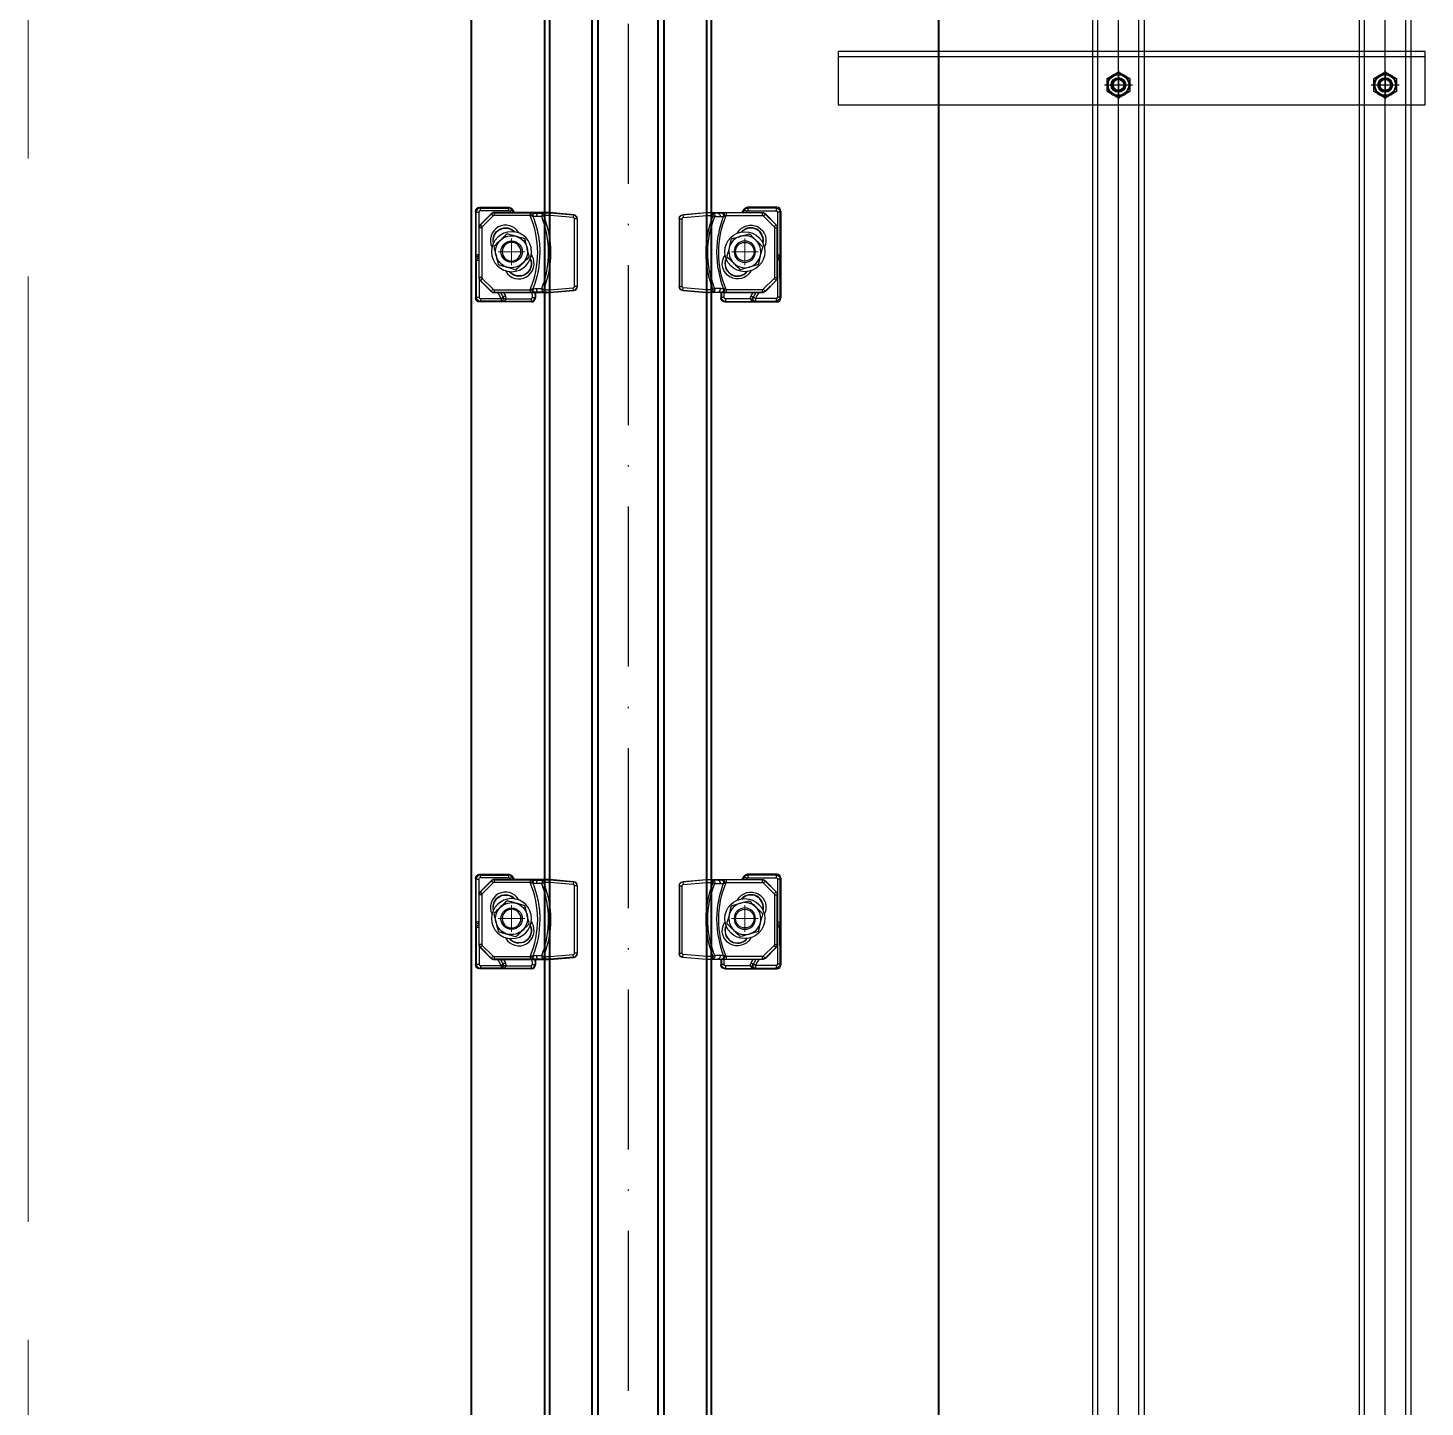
# Model space of a CAD drawing. Header units: centimetres. Extents: x 470464 to 524273, y 49611 to 59074.
# Drawn here: x 488088 to 488192.7, y 52296 to 52399.3 of the extents above; entities that cross this region are included whole.
import ezdxf

# ---------------------------------------------------------------- set-up
doc = ezdxf.new("R2010")
doc.units = ezdxf.units.CM
doc.header["$MEASUREMENT"] = 0
for name, pattern in [('1244_Aselsan_MIUM_3000$0$ACAD_ISO10W100', [18, 12, -3, 0, -3]), ('ACAD_ISO08W100', [36, 24, -3, 6, -3]), ('CENTER', [50.8, 31.75, -6.35, 6.35, -6.35]), ('CHAIN', [0.3543, 0.2362, -0.0295, 0.0591, -0.0295])]:
    doc.linetypes.add(name, pattern=pattern)
for name, color, linetype, lineweight in [('1', 7, 'Continuous', 25), ('AAA_EKSEN', 1, 'ACAD_ISO08W100', 9), ('Barış BABUR 23', 1, 'ACAD_ISO08W100', 13), ('S-COLS-CONC', 4, 'Continuous', 40)]:
    doc.layers.add(name, color=color, linetype=linetype, lineweight=lineweight)
doc.layers.add('vinç', color=7, linetype='Continuous')

# ---------------------------------------------------------------- blocks, each defined once
blk = doc.blocks.new('tfdyktstrkydsrtdykulkdtkyg')
at = {"color": 2, "linetype": '1244_Aselsan_MIUM_3000$0$ACAD_ISO10W100'}
blk.add_line((413349.49, 75894.59), (414524.69, 75894.59), dxfattribs=at)
at = {"layer": 'S-COLS-CONC', "color": 2}
for p, q in [((414524.69, 75900.84), (413349.49, 75900.84)), ((414524.69, 75900.47), (413349.49, 75900.47)), ((414524.69, 75897.29), (413349.49, 75897.29)), ((414524.69, 75896.84), (413349.49, 75896.84)), ((414524.69, 75892.34), (413349.49, 75892.34)), ((414524.69, 75891.89), (413349.49, 75891.89)), ((414524.69, 75888.7), (413349.49, 75888.7)), ((414524.69, 75888.34), (413349.49, 75888.34))]:
    blk.add_line(p, q, dxfattribs=at)
blk = doc.blocks.new('sfsdsggssg')
at = {"layer": '1', "color": 2, "linetype": 'Continuous'}
for p, q in [((1141.39, -34639.74), (1143.17, -34639.58)), ((1141.41, -34639.76), (1141.39, -34639.74)), ((1143.18, -34639.6), (1141.41, -34639.76)), ((1141.41, -34639.76), (1141.43, -34639.95)), ((1143.18, -34639.6), (1143.19, -34639.8)), ((1143.2, -34639.6), (1143.2, -34639.8)), ((1143.56, -34639.62), (1143.54, -34639.81)), ((1143.56, -34639.62), (1143.57, -34639.58)), ((1143.66, -34639.63), (1143.56, -34639.62)), ((1143.57, -34639.58), (1144.07, -34639.58)), ((1143.66, -34639.63), (1143.64, -34639.82)), ((1144.06, -34639.63), (1144.07, -34639.58)), ((1144.45, -34639.58), (1147.37, -34639.58)), ((1144.45, -34639.61), (1144.45, -34639.58)), ((1147.36, -34639.6), (1144.65, -34639.6)), ((1144.65, -34639.6), (1144.65, -34639.8)), ((1145.84, -34639.58), (1145.99, -34639.33)), ((1146.02, -34639.39), (1145.91, -34639.58)), ((1145.99, -34639.33), (1146.02, -34639.39)), ((1146.14, -34639.58), (1146.2, -34639.49)), ((1146.28, -34639.24), (1146.25, -34639.18)), ((1148.46, -34639.18), (1146.25, -34639.18)), ((1148.4, -34639.24), (1146.28, -34639.24)), ((1146.28, -34639.44), (1148.4, -34639.44)), ((1147.37, -34639.58), (1147.36, -34639.6)), ((1147.36, -34639.6), (1147.36, -34639.8)), ((1147.43, -34639.83), (1147.58, -34639.69)), ((1147.58, -34639.69), (1147.58, -34639.67)), ((1148.39, -34640.5), (1147.58, -34639.69)), ((1147.59, -34639.67), (1148.41, -34640.49)), ((1148.46, -34639.18), (1148.4, -34639.24)), ((1148.5, -34639.54), (1148.51, -34642.73)), ((1148.7, -34639.54), (1148.75, -34639.48)), ((1148.71, -34642.91), (1148.7, -34639.54)), ((1148.75, -34639.48), (1148.75, -34645.98)), ((1141.12, -34640.04), (1141.14, -34640.05)), ((1141.12, -34640.04), (1141.12, -34645.13)), ((1141.14, -34640.05), (1141.34, -34640.05)), ((1141.14, -34640.05), (1141.14, -34645.11)), ((1141.34, -34645.11), (1141.34, -34640.05)), ((1141.43, -34639.95), (1143.19, -34639.8)), ((1143.54, -34639.81), (1143.64, -34639.82)), ((1143.64, -34639.82), (1143.79, -34639.88)), ((1144.65, -34639.8), (1147.36, -34639.8)), ((1147.43, -34639.83), (1148.25, -34640.64)), ((1148.25, -34640.64), (1148.39, -34640.5)), ((1148.28, -34640.72), (1148.28, -34644.45)), ((1148.28, -34640.72), (1148.47, -34640.72)), ((1148.41, -34640.49), (1148.39, -34640.5)), ((1148.47, -34640.72), (1148.5, -34640.71)), ((1148.47, -34644.45), (1148.47, -34640.72)), ((1148.5, -34640.71), (1148.5, -34644.46)), ((1145.51, -34641.09), (1145.49, -34641.12)), ((1145.51, -34641.09), (1145.53, -34641.11)), ((1144.57, -34642.74), (1144.5, -34642.84)), ((1144.6, -34642.9), (1144.5, -34642.84)), ((1148.68, -34643.14), (1148.71, -34642.91)), ((1146.45, -34643.96), (1146.49, -34643.98)), ((1146.49, -34643.98), (1146.51, -34643.94)), ((1148.69, -34645.92), (1148.68, -34643.14)), ((1148.25, -34644.52), (1147.43, -34645.33)), ((1147.58, -34645.47), (1148.39, -34644.66)), ((1148.41, -34644.67), (1147.59, -34645.49)), ((1148.25, -34644.52), (1148.39, -34644.66)), ((1148.28, -34644.45), (1148.47, -34644.45)), ((1148.39, -34644.66), (1148.41, -34644.67)), ((1148.5, -34644.46), (1148.47, -34644.45)), ((1148.49, -34644.53), (1148.49, -34645.93)), ((1141.14, -34645.11), (1141.12, -34645.13)), ((1141.14, -34645.11), (1141.34, -34645.11)), ((1141.39, -34645.42), (1141.41, -34645.41)), ((1143.17, -34645.58), (1141.39, -34645.42)), ((1141.41, -34645.41), (1141.43, -34645.21)), ((1141.41, -34645.41), (1143.18, -34645.56)), ((1143.19, -34645.36), (1141.43, -34645.21)), ((1143.18, -34645.56), (1143.19, -34645.36)), ((1143.2, -34645.36), (1143.2, -34645.56)), ((1143.64, -34645.34), (1143.54, -34645.35)), ((1143.54, -34645.35), (1143.56, -34645.55)), ((1143.56, -34645.55), (1143.66, -34645.54)), ((1143.56, -34645.55), (1143.57, -34645.58)), ((1144.07, -34645.58), (1143.57, -34645.58)), ((1143.79, -34645.28), (1143.64, -34645.34)), ((1143.64, -34645.34), (1143.66, -34645.54)), ((1144.06, -34645.54), (1144.07, -34645.58)), ((1144.25, -34645.58), (1144.25, -34645.98)), ((1144.29, -34645.94), (1144.25, -34645.98)), ((1144.3, -34645.58), (1144.29, -34645.94)), ((1144.45, -34645.55), (1144.45, -34645.58)), ((1147.37, -34645.58), (1144.45, -34645.58)), ((1144.49, -34645.95), (1144.5, -34645.58)), ((1146.46, -34646.05), (1144.59, -34646.05)), ((1144.65, -34645.36), (1144.65, -34645.56)), ((1147.36, -34645.36), (1144.65, -34645.36)), ((1144.65, -34645.56), (1147.36, -34645.56)), ((1146.65, -34645.58), (1146.51, -34645.83)), ((1146.84, -34646.03), (1146.84, -34646.22)), ((1148.39, -34646.03), (1146.84, -34646.03)), ((1147.36, -34645.36), (1147.36, -34645.56)), ((1147.36, -34645.56), (1147.37, -34645.58)), ((1147.43, -34645.33), (1147.58, -34645.47)), ((1147.58, -34645.49), (1147.58, -34645.47)), ((1148.39, -34646.03), (1148.39, -34646.22)), ((1148.75, -34645.98), (1148.69, -34645.92)), ((1144.55, -34646.28), (1144.59, -34646.24)), ((1144.55, -34646.28), (1148.46, -34646.28)), ((1144.59, -34646.24), (1146.72, -34646.24)), ((1146.72, -34646.24), (1146.84, -34646.22)), ((1146.84, -34646.22), (1148.39, -34646.22)), ((1148.39, -34646.22), (1148.46, -34646.28))]:
    blk.add_line(p, q, dxfattribs=at)
for radius in [1.5, 0.7]:
    blk.add_circle((1146.05, -34642.51), radius, dxfattribs=at)
at = {"layer": '1', "color": 2, "linetype": 'Continuous', "extrusion": (0, 0, -1)}
blk.add_circle((-1146.05, -34642.51), 0.8, dxfattribs=at)
for centre, start, end in [((-1146.5, -34641.66), 29.8539, 207.4717), ((-1145.5, -34643.41), 209.8539, 29.8539)]:
    blk.add_arc(centre, 1.14, start, end, dxfattribs=at)
at = {"layer": '1', "color": 2, "linetype": 'Continuous'}
for centre, radius, start, end in [((1146.5, -34641.66), 0.943, 345.8258, 138.463), ((1146.5, -34641.66), 0.92, 347.6089, 136.677), ((1146.05, -34642.51), 1.2, 106, 166), ((1146.05, -34642.51), 1.2, 46, 106), ((1146.05, -34642.51), 1.2, 346, 46), ((1146.05, -34642.51), 1.2, 166, 226), ((1146.05, -34642.51), 1.2, 286, 346), ((1145.5, -34643.41), 0.943, 155.4674, 321.1742), ((1145.5, -34643.41), 0.92, 156.9271, 319.7145), ((1146.05, -34642.51), 1.2, 226, 286)]:
    blk.add_arc(centre, radius, start, end, dxfattribs=at)
at = {"layer": '1', "color": 2, "linetype": 'Continuous', "extrusion": (0, 0, -1)}
for centre, major_axis, ratio, start_param, end_param in [((1141.42, -34640.04), (-0.222, 0.204), 0.995811, 5.544902, 7.021469), ((1141.44, -34640.05), (0.203, 0.221), 0.997694, 3.974105, 5.450673), ((1143.64, -34639.82), (0.001, 0.2), 0.752836, 0.132804, 1.847295), ((1144.04, -34639.83), (0.001, 0.2), 0.752479, 0.132721, 1.852962), ((1144.31, -34639.82), (-0.014, 0.199), 0.74106, 0.130215, 1.915333), ((1144.45, -34639.81), (-0.008, 0.2), 0.422896, 0.096328, 1.761115), ((1146.28, -34639.54), (0.271, 0.128), 0.997202, 4.110755, 5.150568), ((1146.19, -34639.49), (-0.173, 0.101), 0.027764, 4.691233, 6.195885), ((1146.28, -34639.54), (-0.0748, 0.0667), 0.997721, 6.084759, 7.124571), ((1146.28, -34639.44), (0, 0.2), 0.004243, 0.087267, 1.605444), ((1147.36, -34639.9), (-0.277, 0.115), 0.998522, 1.179673, 1.96192), ((1147.37, -34639.88), (0.115, 0.278), 0.997326, 5.892062, 6.674309), ((1148.4, -34639.44), (0, 0.2), 0.004243, 0.087267, 1.605444), ((1148.4, -34639.54), (-0.243, 0.175), 0.996422, 0.949848, 2.513048), ((1148.4, -34639.54), (0.0889, 0.0469), 0.994028, 5.200197, 6.763397), ((1148.5, -34639.54), (0.2, 0.001), 0.034652, 0.087319, 1.566648), ((1141.44, -34640.05), (0.0742, -0.068), 0.993033, 2.403309, 3.879876), ((1152.49, -34642.58), (-8.4, 0), 0.918737, 5.915201, 6.65117), ((1147.36, -34639.9), (0.0384, 0.0928), 0.995546, 5.892062, 6.674309), ((1148.17, -34640.72), (-0.0928, -0.0384), 0.995546, 2.750469, 3.532716), ((1148.17, -34640.72), (-0.115, 0.277), 0.998522, 1.179673, 1.96192), ((1148.2, -34640.71), (0.278, 0.115), 0.997326, 5.892062, 6.674309), ((1148.51, -34642.74), (0.008, 0.2), 0.005639, 3.866293, 4.746837), ((1148.47, -34643.25), (0.056, 0.516), 0.770786, 6.203754, 6.230389), ((1148.51, -34642.91), (-0.201, 0.003), 0.124494, 1.540952, 3.020281), ((1148.51, -34642.91), (-0.188, 0.076), 0.878606, 1.230281, 2.70961), ((1148.49, -34643.14), (0.199, -0.02), 0.74823, 4.69971, 6.151435), ((1148.49, -34643.14), (-0.2, -0.001), 0.034899, 3.228912, 4.651252), ((1148.17, -34644.45), (0.0928, -0.0384), 0.995546, 5.892062, 6.674309), ((1148.17, -34644.45), (0.115, 0.277), 0.998522, 1.179673, 1.96192), ((1148.2, -34644.46), (-0.278, 0.115), 0.997326, 2.750469, 3.532716), ((1141.42, -34645.13), (0.222, 0.204), 0.995811, 2.403309, 3.879876), ((1141.44, -34645.11), (-0.203, 0.221), 0.997694, 3.974105, 5.450673), ((1141.44, -34645.11), (0.0742, 0.068), 0.993033, 2.403309, 3.879876), ((1143.64, -34645.34), (-0.001, 0.2), 0.752836, 1.294298, 3.008789), ((1144.04, -34645.34), (-0.001, 0.2), 0.752479, 1.288631, 3.008872), ((1144.56, -34645.98), (0.214, 0.214), 0.992433, 2.359993, 3.923193), ((1144.49, -34645.94), (-0.2, 0.001), 0.034627, 4.708031, 6.195866), ((1144.59, -34645.94), (-0.138, 0.267), 0.998031, 3.623062, 5.186262), ((1144.31, -34645.35), (0.014, 0.199), 0.74106, 1.22626, 3.011378), ((1144.45, -34645.36), (0.008, 0.2), 0.422896, 1.380478, 3.045264), ((1144.6, -34645.95), (0.0592, 0.0819), 0.989251, 2.52068, 4.08388), ((1144.59, -34646.04), (0, -0.2), 0.004269, 4.747034, 6.195918), ((1146.9, -34646), (0.426, 0.115), 0.905428, 3.310168, 3.875491), ((1146.46, -34646.06), (-0.199, -0.016), 0.034866, 1.569261, 2.70958), ((1146.72, -34646.04), (-0.256, 0.042), 0.76271, 4.58737, 6.036255), ((1146.51, -34645.83), (-0.174, 0.099), 0.027964, 1.549906, 2.758993), ((1146.84, -34646.02), (-0.038, 0.196), 0.907507, 3.350606, 5.211047), ((1146.9, -34646.01), (0.253, 0.061), 0.768803, 3.289543, 3.701099), ((1146.72, -34646.04), (-0.012, 0.201), 0.369521, 3.302192, 4.751077), ((1146.84, -34646.02), (-0.187, 0.071), 0.032625, 4.699988, 5.905162), ((1176.86, -34592.77), (84.96, 148.55), 0.001169, 1.933599, 1.936064), ((1146.84, -34646.01), (-0.174, 0.099), 0.030283, 4.695034, 5.900559), ((1176.86, -34592.78), (84.96, 148.54), 0.002337, 1.9329, 1.936067), ((1147.36, -34645.26), (0.0384, -0.0928), 0.995546, 5.892062, 6.674309), ((1147.36, -34645.26), (0.277, 0.115), 0.998522, 1.179673, 1.96192), ((1147.37, -34645.28), (-0.115, 0.278), 0.997326, 2.750469, 3.532716), ((1148.39, -34645.92), (0.139, 0.266), 0.998207, 1.09196, 2.65516), ((1148.39, -34645.93), (-0.0609, 0.0807), 0.988978, 2.219923, 3.783123), ((1148.49, -34645.92), (-0.2, -0.001), 0.034899, 3.228912, 4.712496)]:
    blk.add_ellipse(centre, major_axis=major_axis, ratio=ratio, start_param=start_param, end_param=end_param, dxfattribs=at)
at = {"layer": '1', "color": 2, "linetype": 'Continuous'}
for centre, major_axis, ratio, start_param, end_param in [((1146.25, -34639.48), (-0.15, 0.261), 0.994945, 5.763279, 6.803091), ((1148.45, -34639.48), (0.214, 0.214), 0.992433, 5.501585, 7.064785), ((1152.2, -34642.58), (-9.07, 0), 0.918737, 5.945855, 6.620515), ((1148.45, -34645.98), (-0.214, 0.214), 0.992433, 2.359993, 3.923193)]:
    blk.add_ellipse(centre, major_axis=major_axis, ratio=ratio, start_param=start_param, end_param=end_param, dxfattribs=at)
for points, weights in [([(1141.39, -34639.74), (1141.39, -34639.74), (1141.39, -34639.74)], [0.500000154951, 0.499999845049, 0.500000154951]), ([(1147.37, -34639.58), (1147.37, -34639.58), (1147.37, -34639.58)], [0.500000031564, 0.499999968436, 0.500000031564]), ([(1147.58, -34639.67), (1147.59, -34639.67), (1147.59, -34639.67)], [0.500000032286, 0.499999967714, 0.500000032286]), ([(1141.12, -34640.04), (1141.12, -34640.04), (1141.12, -34640.04)], [0.500000154953, 0.499999845047, 0.500000154953]), ([(1148.41, -34640.49), (1148.41, -34640.49), (1148.41, -34640.49)], [0.500000032004, 0.499999967996, 0.500000032004]), ([(1148.5, -34640.71), (1148.5, -34640.71), (1148.5, -34640.71)], [0.500000031722, 0.499999968278, 0.500000031722]), ([(1148.41, -34644.67), (1148.41, -34644.67), (1148.41, -34644.67)], [0.500000031836, 0.499999968164, 0.500000031836]), ([(1148.5, -34644.46), (1148.5, -34644.46), (1148.5, -34644.46)], [0.500000031229, 0.499999968771, 0.500000031229]), ([(1141.12, -34645.13), (1141.12, -34645.13), (1141.12, -34645.13)], [0.500000154938, 0.499999845062, 0.500000154938]), ([(1141.39, -34645.42), (1141.39, -34645.42), (1141.39, -34645.42)], [0.500000154962, 0.499999845038, 0.500000154962]), ([(1147.37, -34645.58), (1147.37, -34645.58), (1147.37, -34645.58)], [0.500000031519, 0.499999968481, 0.500000031519]), ([(1147.59, -34645.49), (1147.59, -34645.49), (1147.58, -34645.49)], [0.500000031966, 0.499999968034, 0.500000031966])]:
    blk.add_rational_spline(points, weights, degree=2, dxfattribs=at)
for points, knots in [([(1143.17, -34639.58), (1143.17, -34639.59), (1143.17, -34639.59), (1143.18, -34639.6), (1143.18, -34639.6), (1143.18, -34639.6)], [0, 0, 0, 0, 0.876308, 0.876308, 1, 1, 1, 1]), ([(1143.2, -34639.58), (1143.23, -34639.58), (1143.3, -34639.58), (1143.4, -34639.58), (1143.49, -34639.58), (1143.54, -34639.58), (1143.57, -34639.58)], [0, 0, 0, 0, 0.225713, 0.483808, 0.741904, 1, 1, 1, 1]), ([(1143.56, -34639.62), (1143.56, -34639.62), (1143.56, -34639.62), (1143.52, -34639.61), (1143.47, -34639.61), (1143.38, -34639.6), (1143.35, -34639.6), (1143.27, -34639.6), (1143.24, -34639.6), (1143.2, -34639.6)], [0, 0, 0, 0, 0.000017, 0.000017, 0.401467, 0.401467, 0.701656, 0.701656, 1, 1, 1, 1]), ([(1144.32, -34639.62), (1144.3, -34639.62), (1144.29, -34639.62), (1144.24, -34639.62), (1144.2, -34639.62), (1144.13, -34639.63), (1144.1, -34639.63), (1144.06, -34639.63), (1144.06, -34639.63), (1144.06, -34639.63)], [0, 0, 0, 0, 0.155547, 0.155547, 0.580528, 0.580528, 0.999985, 0.999985, 1, 1, 1, 1]), ([(1144.07, -34639.58), (1144.09, -34639.58), (1144.14, -34639.58), (1144.24, -34639.58), (1144.34, -34639.58), (1144.41, -34639.58), (1144.45, -34639.58)], [0, 0, 0, 0, 0.25, 0.5, 0.749999, 1, 1, 1, 1]), ([(1144.45, -34639.61), (1144.45, -34639.61), (1144.45, -34639.61), (1144.41, -34639.61), (1144.37, -34639.61), (1144.33, -34639.62), (1144.32, -34639.62), (1144.32, -34639.62)], [0, 0, 0, 0, 0.000035, 0.000035, 0.836112, 0.836112, 1, 1, 1, 1]), ([(1144.65, -34639.6), (1144.63, -34639.6), (1144.61, -34639.6), (1144.59, -34639.61), (1144.55, -34639.61), (1144.5, -34639.61), (1144.45, -34639.61)], [0, 0, 0, 0, 0.267342, 0.267342, 0.267342, 1, 1, 1, 1]), ([(1143.2, -34639.8), (1143.24, -34639.8), (1143.27, -34639.8), (1143.34, -34639.8), (1143.38, -34639.8), (1143.45, -34639.81), (1143.5, -34639.81), (1143.54, -34639.81)], [0, 0, 0, 0, 0.304321, 0.304321, 0.608496, 0.608496, 1, 1, 1, 1]), ([(1143.79, -34645.28), (1143.62, -34644.85), (1143.49, -34644.41), (1143.32, -34643.5), (1143.28, -34643.04), (1143.28, -34641.66), (1143.45, -34640.74), (1143.79, -34639.88)], [0, 0, 0, 0, 0.25, 0.25, 0.5, 0.5, 1, 1, 1, 1]), ([(1143.79, -34639.88), (1143.87, -34639.88), (1143.96, -34639.88), (1144.09, -34639.88), (1144.14, -34639.88), (1144.19, -34639.88)], [0, 0, 0, 0, 0.657537, 0.657537, 1, 1, 1, 1]), ([(1144.45, -34639.87), (1144.28, -34640.31), (1144.15, -34640.75), (1143.98, -34641.66), (1143.93, -34642.13), (1143.94, -34643.5), (1144.11, -34644.43), (1144.45, -34645.29)], [0, 0, 0, 0, 0.25, 0.25, 0.5, 0.5, 1, 1, 1, 1]), ([(1144.19, -34639.88), (1144.22, -34639.88), (1144.26, -34639.88), (1144.34, -34639.88), (1144.37, -34639.88), (1144.43, -34639.87), (1144.44, -34639.87), (1144.45, -34639.87)], [0, 0, 0, 0, 0.423047, 0.423047, 0.845832, 0.845832, 1, 1, 1, 1]), ([(1144.45, -34639.87), (1144.47, -34639.86), (1144.5, -34639.86), (1144.53, -34639.85), (1144.53, -34639.84), (1144.54, -34639.84)], [0, 0, 0, 0, 0.864692, 0.864692, 1, 1, 1, 1]), ([(1144.54, -34639.84), (1144.56, -34639.83), (1144.59, -34639.82), (1144.62, -34639.81), (1144.62, -34639.81), (1144.63, -34639.81), (1144.64, -34639.81), (1144.65, -34639.8)], [0, 0, 0, 0, 0.704482, 0.704482, 0.731136, 0.731136, 1, 1, 1, 1]), ([(1145.05, -34641.55), (1145.16, -34641.52), (1145.26, -34641.49), (1145.48, -34641.43), (1145.6, -34641.39), (1145.72, -34641.36)], [0, 0, 0, 0, 0.5, 0.5, 1, 1, 1, 1]), ([(1146.38, -34641.17), (1146.46, -34641.24), (1146.54, -34641.32), (1146.71, -34641.48), (1146.8, -34641.57), (1146.88, -34641.65)], [0, 0, 0, 0, 0.5, 0.5, 1, 1, 1, 1]), ([(1144.72, -34642.9), (1144.74, -34642.79), (1144.77, -34642.68), (1144.83, -34642.46), (1144.86, -34642.34), (1144.89, -34642.22)], [0, 0, 0, 0, 0.5, 0.5, 1, 1, 1, 1]), ([(1147.38, -34642.13), (1147.36, -34642.24), (1147.33, -34642.34), (1147.27, -34642.57), (1147.24, -34642.69), (1147.21, -34642.8)], [0, 0, 0, 0, 0.5, 0.5, 1, 1, 1, 1]), ([(1145.71, -34643.86), (1145.64, -34643.78), (1145.56, -34643.71), (1145.39, -34643.55), (1145.3, -34643.46), (1145.22, -34643.38)], [0, 0, 0, 0, 0.5, 0.5, 1, 1, 1, 1]), ([(1147.05, -34643.48), (1146.94, -34643.51), (1146.84, -34643.54), (1146.62, -34643.6), (1146.5, -34643.63), (1146.38, -34643.67)], [0, 0, 0, 0, 0.5, 0.5, 1, 1, 1, 1]), ([(1143.54, -34645.35), (1143.5, -34645.35), (1143.46, -34645.36), (1143.38, -34645.36), (1143.35, -34645.36), (1143.27, -34645.36), (1143.24, -34645.36), (1143.2, -34645.36)], [0, 0, 0, 0, 0.37098, 0.37098, 0.685408, 0.685408, 1, 1, 1, 1]), ([(1143.2, -34645.56), (1143.24, -34645.56), (1143.28, -34645.56), (1143.35, -34645.56), (1143.39, -34645.56), (1143.47, -34645.55), (1143.52, -34645.55), (1143.56, -34645.55)], [0, 0, 0, 0, 0.308433, 0.308433, 0.618953, 0.618953, 1, 1, 1, 1]), ([(1143.57, -34645.58), (1143.54, -34645.58), (1143.49, -34645.58), (1143.4, -34645.58), (1143.3, -34645.58), (1143.23, -34645.58), (1143.2, -34645.58)], [0, 0, 0, 0, 0.258096, 0.516192, 0.774287, 1, 1, 1, 1]), ([(1144.19, -34645.28), (1144.1, -34645.28), (1144.01, -34645.28), (1143.88, -34645.28), (1143.83, -34645.28), (1143.79, -34645.28)], [0, 0, 0, 0, 0.657537, 0.657537, 1, 1, 1, 1]), ([(1144.06, -34645.54), (1144.06, -34645.54), (1144.06, -34645.54), (1144.1, -34645.54), (1144.14, -34645.54), (1144.23, -34645.54), (1144.27, -34645.54), (1144.32, -34645.55)], [0, 0, 0, 0, 0.000015, 0.000015, 0.496417, 0.496417, 1, 1, 1, 1]), ([(1144.45, -34645.58), (1144.41, -34645.58), (1144.34, -34645.58), (1144.24, -34645.58), (1144.14, -34645.58), (1144.09, -34645.58), (1144.07, -34645.58)], [0, 0, 0, 0, 0.250001, 0.5, 0.75, 1, 1, 1, 1]), ([(1144.45, -34645.29), (1144.41, -34645.29), (1144.36, -34645.29), (1144.28, -34645.28), (1144.23, -34645.28), (1144.19, -34645.28)], [0, 0, 0, 0, 0.500153, 0.500153, 1, 1, 1, 1]), ([(1144.32, -34645.55), (1144.35, -34645.55), (1144.38, -34645.55), (1144.43, -34645.55), (1144.44, -34645.55), (1144.45, -34645.55), (1144.45, -34645.55), (1144.45, -34645.55)], [0, 0, 0, 0, 0.836069, 0.836069, 0.999965, 0.999965, 1, 1, 1, 1]), ([(1144.54, -34645.32), (1144.51, -34645.31), (1144.49, -34645.3), (1144.46, -34645.29), (1144.46, -34645.29), (1144.45, -34645.29)], [0, 0, 0, 0, 0.863107, 0.863107, 1, 1, 1, 1]), ([(1144.65, -34645.36), (1144.62, -34645.35), (1144.58, -34645.34), (1144.55, -34645.32), (1144.54, -34645.32), (1144.54, -34645.32)], [0, 0, 0, 0, 0.858601, 0.858601, 1, 1, 1, 1])]:
    blk.add_open_spline(points, degree=3, knots=knots, dxfattribs=at)
for points in [[(1143.2, -34639.58), (1143.19, -34639.58), (1143.18, -34639.58), (1143.17, -34639.58)], [(1143.17, -34639.58), (1143.17, -34639.58), (1143.17, -34639.58), (1143.17, -34639.58)], [(1143.2, -34639.6), (1143.19, -34639.6), (1143.18, -34639.6), (1143.18, -34639.6)], [(1143.2, -34639.6), (1143.2, -34639.59), (1143.2, -34639.59), (1143.2, -34639.58)], [(1143.2, -34639.58), (1143.2, -34639.58), (1143.2, -34639.58), (1143.2, -34639.58)], [(1144.06, -34639.63), (1143.93, -34639.63), (1143.8, -34639.63), (1143.66, -34639.63)], [(1143.19, -34639.8), (1143.2, -34639.8), (1143.2, -34639.8), (1143.2, -34639.8)], [(1144.89, -34642.22), (1144.94, -34641.99), (1145, -34641.76), (1145.05, -34641.55)], [(1145.72, -34641.36), (1145.95, -34641.29), (1146.18, -34641.23), (1146.38, -34641.17)], [(1146.88, -34641.65), (1147.06, -34641.82), (1147.23, -34641.98), (1147.38, -34642.13)], [(1145.22, -34643.38), (1145.04, -34643.21), (1144.87, -34643.04), (1144.72, -34642.9)], [(1147.21, -34642.8), (1147.16, -34643.04), (1147.1, -34643.27), (1147.05, -34643.48)], [(1146.38, -34643.67), (1146.15, -34643.73), (1145.92, -34643.8), (1145.71, -34643.86)], [(1143.18, -34645.56), (1143.17, -34645.57), (1143.17, -34645.57), (1143.17, -34645.58)], [(1143.17, -34645.58), (1143.18, -34645.58), (1143.19, -34645.58), (1143.2, -34645.58)], [(1143.17, -34645.58), (1143.17, -34645.58), (1143.17, -34645.58), (1143.17, -34645.58)], [(1143.18, -34645.56), (1143.18, -34645.56), (1143.19, -34645.56), (1143.2, -34645.56)], [(1143.2, -34645.36), (1143.2, -34645.36), (1143.2, -34645.36), (1143.19, -34645.36)], [(1143.2, -34645.58), (1143.2, -34645.58), (1143.2, -34645.57), (1143.2, -34645.56)], [(1143.2, -34645.58), (1143.2, -34645.58), (1143.2, -34645.58), (1143.2, -34645.58)], [(1143.66, -34645.54), (1143.8, -34645.54), (1143.93, -34645.54), (1144.06, -34645.54)], [(1144.45, -34645.55), (1144.51, -34645.56), (1144.58, -34645.56), (1144.65, -34645.56)], [(1146.68, -34645.92), (1146.67, -34645.93), (1146.67, -34645.94), (1146.66, -34645.96)], [(1146.84, -34646.03), (1146.84, -34646.02), (1146.84, -34646.02), (1146.84, -34646.02)]]:
    blk.add_open_spline(points, degree=3, dxfattribs=at)
at = {"layer": 'AAA_EKSEN', "color": 2, "linetype": 'CHAIN', "ltscale": 20}
for p, q in [((1146.05, -34641.51), (1146.05, -34643.51)), ((1147.05, -34642.51), (1145.05, -34642.51))]:
    blk.add_line(p, q, dxfattribs=at)
blk = doc.blocks.new('dyjtdytfdtktuykdtyulyfırs')
at = {"layer": 'S-COLS-CONC', "color": 2, "rotation": 90.00000000000001}
for p in [(379719.57, 74868.28), (379769.57, 74868.28)]:
    blk.add_blockref('sfsdsggssg', p, dxfattribs=at)
at = {"layer": 'S-COLS-CONC', "color": 2, "xscale": -1, "rotation": 89.9999999999999}
for p in [(379719.57, 77142.89), (379769.57, 77142.89)]:
    blk.add_blockref('sfsdsggssg', p, dxfattribs=at)
blk = doc.blocks.new('dsrtertytresutrjdfurtdh')
at = {"layer": 'S-COLS-CONC', "color": 2}
blk.add_lwpolyline([(413334.39, 75806.84), (414539.79, 75806.84), (414539.79, 75771.84), (413334.39, 75771.84)], close=True, dxfattribs=at)
at = {"layer": 'vinç', "color": 2}
for name, p in [('dyjtdytfdtktuykdtyulyfırs', (0, -222)), ('tfdyktstrkydsrtdykulkdtkyg', (0, -111))]:
    blk.add_blockref(name, p, dxfattribs=at)
blk = doc.blocks.new('ppppppppprwwwwwww')
at = {"layer": 'vinç', "color": 2}
blk.add_blockref('dsrtertytresutrjdfurtdh', (0, 0), dxfattribs=at)
blk = doc.blocks.new('tretyetwyertsgsadveas')
at = {"color": 2}
for p, q in [((414347.08, 76048.13), (414347.08, 76004.13)), ((414351.08, 76048.13), (414347.08, 76048.13)), ((414347.48, 76048.13), (414347.48, 76004.13)), ((414351.08, 76004.13), (414351.08, 76048.13)), ((413347.08, 76047.06), (414527.08, 76047.06)), ((414348.6, 76045.13), (414348.85, 76045.56)), ((414348.85, 76045.56), (414349.09, 76045.98)), ((414349.09, 76045.98), (414349.58, 76045.98)), ((414349.58, 76045.98), (414350.07, 76045.98)), ((414350.07, 76045.98), (414350.32, 76045.56)), ((414350.32, 76045.56), (414350.56, 76045.13)), ((414348.85, 76044.71), (414348.6, 76045.13)), ((414349.09, 76044.28), (414348.85, 76044.71)), ((414350.32, 76044.71), (414350.07, 76044.28)), ((414350.56, 76045.13), (414350.32, 76044.71)), ((414349.58, 76044.28), (414349.09, 76044.28)), ((414350.07, 76044.28), (414349.58, 76044.28)), ((414527.08, 76043.21), (413347.08, 76043.21)), ((413347.08, 76027.06), (414527.08, 76027.06)), ((414348.6, 76025.13), (414348.85, 76025.56)), ((414348.85, 76025.56), (414349.09, 76025.98)), ((414349.09, 76025.98), (414349.58, 76025.98)), ((414349.58, 76025.98), (414350.07, 76025.98)), ((414350.07, 76025.98), (414350.32, 76025.56)), ((414350.32, 76025.56), (414350.56, 76025.13)), ((414348.85, 76024.71), (414348.6, 76025.13)), ((414349.09, 76024.28), (414348.85, 76024.71)), ((414350.32, 76024.71), (414350.07, 76024.28)), ((414350.56, 76025.13), (414350.32, 76024.71)), ((414349.58, 76024.28), (414349.09, 76024.28)), ((414350.07, 76024.28), (414349.58, 76024.28)), ((414527.08, 76023.21), (413347.08, 76023.21)), ((414347.08, 76004.13), (414351.08, 76004.13))]:
    blk.add_line(p, q, dxfattribs=at)
at = {"color": 2, "ltscale": 5}
for p, q in [((414527.08, 76046.67), (413347.08, 76046.67)), ((414527.08, 76043.59), (413347.08, 76043.59)), ((414527.08, 76026.67), (413347.08, 76026.67)), ((414527.08, 76023.59), (413347.08, 76023.59))]:
    blk.add_line(p, q, dxfattribs=at)
at = {"color": 2, "linetype": 'CENTER', "ltscale": 10}
for p, q in [((414349.58, 76044.08), (414349.58, 76046.18)), ((414349.58, 76044.08), (414349.58, 76046.18)), ((414348.53, 76045.13), (414350.63, 76045.13)), ((414348.53, 76045.13), (414350.63, 76045.13)), ((414349.58, 76024.08), (414349.58, 76026.18)), ((414349.58, 76024.08), (414349.58, 76026.18)), ((414348.53, 76025.13), (414350.63, 76025.13)), ((414348.53, 76025.13), (414350.63, 76025.13))]:
    blk.add_line(p, q, dxfattribs=at)
at = {"color": 2, "linetype": 'CENTER', "ltscale": 150}
for p, q in [((414527.08, 76045.13), (413347.08, 76045.13)), ((414527.08, 76025.13), (413347.08, 76025.13))]:
    blk.add_line(p, q, dxfattribs=at)
at = {"color": 2, "ltscale": 7}
for centre, radius in [((414349.58, 76045.13), 0.77), ((414349.58, 76045.13), 0.5), ((414349.58, 76045.13), 0.459), ((414349.58, 76045.13), 0.408), ((414349.58, 76025.13), 0.77), ((414349.58, 76025.13), 0.5), ((414349.58, 76025.13), 0.459), ((414349.58, 76025.13), 0.408)]:
    blk.add_circle(centre, radius, dxfattribs=at)
at = {"color": 2, "ltscale": 0.4}
for centre in [(414349.58, 76045.13), (414349.58, 76025.13)]:
    blk.add_circle(centre, 0.55, dxfattribs=at)
at = {"color": 2}
for centre, start, end in [((414349.58, 76045.13), 150, 210), ((414349.58, 76045.13), 90, 150), ((414349.58, 76045.13), 30, 90), ((414349.58, 76045.13), 330, 30), ((414349.58, 76045.13), 210, 270), ((414349.58, 76045.13), 270, 330), ((414349.58, 76025.13), 150, 210), ((414349.58, 76025.13), 90, 150), ((414349.58, 76025.13), 30, 90), ((414349.58, 76025.13), 330, 30), ((414349.58, 76025.13), 210, 270), ((414349.58, 76025.13), 270, 330)]:
    blk.add_arc(centre, 0.85, start, end, dxfattribs=at)
at = {"color": 2, "ltscale": 7}
for centre in [(414349.58, 76045.13), (414349.58, 76025.13)]:
    blk.add_arc(centre, 0.41, 100, 10, dxfattribs=at)
blk = doc.blocks.new('teyrujehkutk5rjykturjset')
at = {"layer": 'Barış BABUR 23', "color": 2, "linetype": 'CHAIN', "ltscale": 300}
blk.add_line((414541.09, 75738.59), (413333.08, 75738.59), dxfattribs=at)
at = {"layer": 'vinç', "color": 2}
for name, p in [('tretyetwyertsgsadveas', (0, -204.79)), ('ppppppppprwwwwwww', (0, 0))]:
    blk.add_blockref(name, p, dxfattribs=at)
blk = doc.blocks.new('rtrtjhrkıtyurjtyrkurjt')
at = {"layer": 'vinç', "color": 2}
blk.add_blockref('teyrujehkutk5rjykturjset', (3449.37, -3989.37), dxfattribs=at)

msp = doc.modelspace()

# ---------------------------------------------------------------- block references
at = {"layer": 'vinç', "color": 2, "rotation": 270}
msp.add_blockref('rtrtjhrkıtyurjtyrkurjt', (416338.74, 470194.02), dxfattribs=at)

doc.saveas('drawing.dxf')
